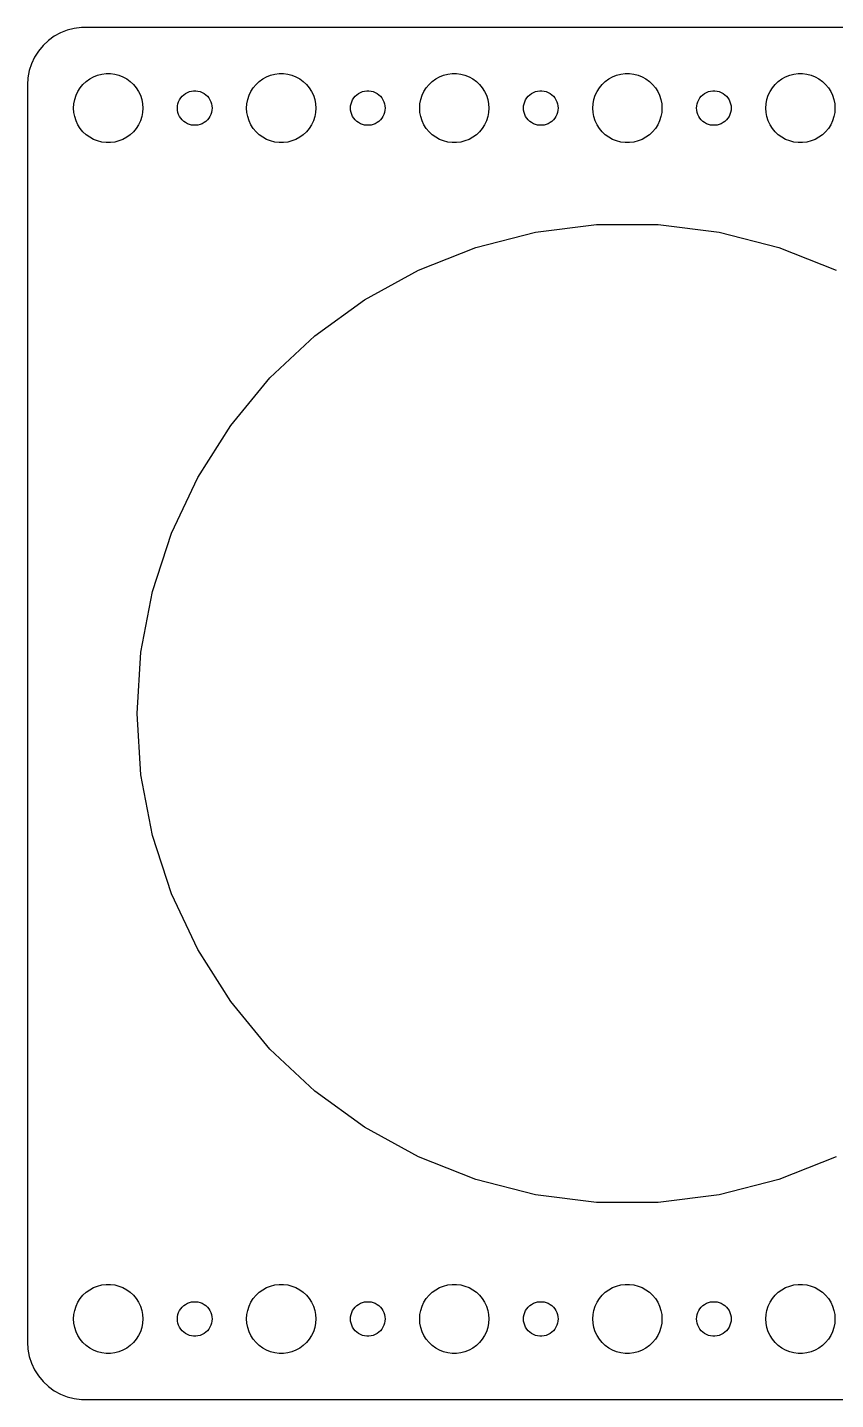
# Model space of a CAD drawing. Header units: metres. Extents: x -142 to 142, y -59 to 59.
# Drawn here: x -142 to -72, y -59.5 to 59.5 of the extents above; entities that cross this region are included whole.
import ezdxf

# ---------------------------------------------------------------- set-up
doc = ezdxf.new("R2010")
doc.units = ezdxf.units.M

msp = doc.modelspace()

# ---------------------------------------------------------------- linework, layer by layer
for p, q in [((-137.314, 59.4901), (-137.937, 59.4114)), ((137.314, 59.4901), (-137.314, 59.4901)), ((-140.187, 58.3526), (-140.645, 57.9227)), ((-139.679, 58.7216), (-140.187, 58.3526)), ((-139.129, 59.0241), (-139.679, 58.7216)), ((-138.545, 59.2553), (-139.129, 59.0241)), ((-137.937, 59.4114), (-138.545, 59.2553)), ((-141.045, 57.4389), (-141.382, 56.9088)), ((-140.645, 57.9227), (-141.045, 57.4389)), ((-141.649, 56.3406), (-141.843, 55.7434)), ((-141.382, 56.9088), (-141.649, 56.3406)), ((-141.961, 55.1267), (-142, 54.5)), ((-141.843, 55.7434), (-141.961, 55.1267)), ((-137.187, 54.5536), (-136.912, 54.8115)), ((-136.912, 54.8115), (-136.607, 55.033)), ((-136.607, 55.033), (-136.277, 55.2145)), ((-136.277, 55.2145), (-135.927, 55.3532)), ((-135.927, 55.3532), (-135.562, 55.4469)), ((-135.562, 55.4469), (-135.188, 55.4941)), ((-135.188, 55.4941), (-134.812, 55.4941)), ((-134.812, 55.4941), (-134.438, 55.4469)), ((-134.438, 55.4469), (-134.073, 55.3532)), ((-134.073, 55.3532), (-133.723, 55.2145)), ((-133.723, 55.2145), (-133.393, 55.033)), ((-133.393, 55.033), (-133.088, 54.8115)), ((-133.088, 54.8115), (-132.813, 54.5536)), ((-122.187, 54.5536), (-121.912, 54.8115)), ((-121.912, 54.8115), (-121.607, 55.033)), ((-121.607, 55.033), (-121.277, 55.2145)), ((-121.277, 55.2145), (-120.927, 55.3532)), ((-120.927, 55.3532), (-120.562, 55.4469)), ((-120.562, 55.4469), (-120.188, 55.4941)), ((-120.188, 55.4941), (-119.812, 55.4941)), ((-119.812, 55.4941), (-119.438, 55.4469)), ((-119.438, 55.4469), (-119.073, 55.3532)), ((-119.073, 55.3532), (-118.723, 55.2145)), ((-118.723, 55.2145), (-118.393, 55.033)), ((-118.393, 55.033), (-118.088, 54.8115)), ((-118.088, 54.8115), (-117.813, 54.5536)), ((-107.187, 54.5536), (-106.912, 54.8115)), ((-106.912, 54.8115), (-106.607, 55.033)), ((-106.607, 55.033), (-106.277, 55.2145)), ((-106.277, 55.2145), (-105.927, 55.3532)), ((-105.927, 55.3532), (-105.562, 55.4469)), ((-105.562, 55.4469), (-105.188, 55.4941)), ((-105.188, 55.4941), (-104.812, 55.4941)), ((-104.812, 55.4941), (-104.438, 55.4469)), ((-104.438, 55.4469), (-104.073, 55.3532)), ((-104.073, 55.3532), (-103.723, 55.2145)), ((-103.723, 55.2145), (-103.393, 55.033)), ((-103.393, 55.033), (-103.088, 54.8115)), ((-103.088, 54.8115), (-102.813, 54.5536)), ((-92.1869, 54.5536), (-91.9123, 54.8115)), ((-91.9123, 54.8115), (-91.6075, 55.033)), ((-91.6075, 55.033), (-91.2773, 55.2145)), ((-91.2773, 55.2145), (-90.927, 55.3532)), ((-90.927, 55.3532), (-90.5621, 55.4469)), ((-90.5621, 55.4469), (-90.1884, 55.4941)), ((-90.1884, 55.4941), (-89.8116, 55.4941)), ((-89.8116, 55.4941), (-89.4379, 55.4469)), ((-89.4379, 55.4469), (-89.073, 55.3532)), ((-89.073, 55.3532), (-88.7227, 55.2145)), ((-88.7227, 55.2145), (-88.3925, 55.033)), ((-88.3925, 55.033), (-88.0877, 54.8115)), ((-88.0877, 54.8115), (-87.8131, 54.5536)), ((-77.1869, 54.5536), (-76.9123, 54.8115)), ((-76.9123, 54.8115), (-76.6075, 55.033)), ((-76.6075, 55.033), (-76.2773, 55.2145)), ((-76.2773, 55.2145), (-75.927, 55.3532)), ((-75.927, 55.3532), (-75.5621, 55.4469)), ((-75.5621, 55.4469), (-75.1884, 55.4941)), ((-75.1884, 55.4941), (-74.8116, 55.4941)), ((-74.8116, 55.4941), (-74.4379, 55.4469)), ((-74.4379, 55.4469), (-74.073, 55.3532)), ((-74.073, 55.3532), (-73.7227, 55.2145)), ((-73.7227, 55.2145), (-73.3925, 55.033)), ((-73.3925, 55.033), (-73.0877, 54.8115)), ((-73.0877, 54.8115), (-72.8131, 54.5536)), ((-142, 54.5), (-142, -54.5)), ((-137.906, 53.2461), (-137.789, 53.6044)), ((-137.789, 53.6044), (-137.629, 53.9453)), ((-137.629, 53.9453), (-137.427, 54.2634)), ((-137.427, 54.2634), (-137.187, 54.5536)), ((-132.813, 54.5536), (-132.573, 54.2634)), ((-132.573, 54.2634), (-132.371, 53.9453)), ((-132.371, 53.9453), (-132.211, 53.6044)), ((-132.211, 53.6044), (-132.094, 53.2461)), ((-128.593, 53.5268), (-128.456, 53.6558)), ((-128.456, 53.6558), (-128.304, 53.7665)), ((-128.304, 53.7665), (-128.139, 53.8572)), ((-128.139, 53.8572), (-127.964, 53.9266)), ((-127.964, 53.9266), (-127.781, 53.9734)), ((-127.781, 53.9734), (-127.594, 53.997)), ((-127.594, 53.997), (-127.406, 53.997)), ((-127.406, 53.997), (-127.219, 53.9734)), ((-127.219, 53.9734), (-127.036, 53.9266)), ((-127.036, 53.9266), (-126.861, 53.8572)), ((-126.861, 53.8572), (-126.696, 53.7665)), ((-126.696, 53.7665), (-126.544, 53.6558)), ((-126.544, 53.6558), (-126.407, 53.5268)), ((-122.906, 53.2461), (-122.789, 53.6044)), ((-122.789, 53.6044), (-122.629, 53.9453)), ((-122.629, 53.9453), (-122.427, 54.2634)), ((-122.427, 54.2634), (-122.187, 54.5536)), ((-117.813, 54.5536), (-117.573, 54.2634)), ((-117.573, 54.2634), (-117.371, 53.9453)), ((-117.371, 53.9453), (-117.211, 53.6044)), ((-117.211, 53.6044), (-117.094, 53.2461)), ((-113.593, 53.5268), (-113.456, 53.6558)), ((-113.456, 53.6558), (-113.304, 53.7665)), ((-113.304, 53.7665), (-113.139, 53.8572)), ((-113.139, 53.8572), (-112.964, 53.9266)), ((-112.964, 53.9266), (-112.781, 53.9734)), ((-112.781, 53.9734), (-112.594, 53.997)), ((-112.594, 53.997), (-112.406, 53.997)), ((-112.406, 53.997), (-112.219, 53.9734)), ((-112.219, 53.9734), (-112.036, 53.9266)), ((-112.036, 53.9266), (-111.861, 53.8572)), ((-111.861, 53.8572), (-111.696, 53.7665)), ((-111.696, 53.7665), (-111.544, 53.6558)), ((-111.544, 53.6558), (-111.407, 53.5268)), ((-107.906, 53.2461), (-107.789, 53.6044)), ((-107.789, 53.6044), (-107.629, 53.9453)), ((-107.629, 53.9453), (-107.427, 54.2634)), ((-107.427, 54.2634), (-107.187, 54.5536)), ((-102.813, 54.5536), (-102.573, 54.2634)), ((-102.573, 54.2634), (-102.371, 53.9453)), ((-102.371, 53.9453), (-102.211, 53.6044)), ((-102.211, 53.6044), (-102.094, 53.2461)), ((-98.5934, 53.5268), (-98.4561, 53.6558)), ((-98.4561, 53.6558), (-98.3037, 53.7665)), ((-98.3037, 53.7665), (-98.1387, 53.8572)), ((-98.1387, 53.8572), (-97.9635, 53.9266)), ((-97.9635, 53.9266), (-97.7811, 53.9734)), ((-97.7811, 53.9734), (-97.5942, 53.997)), ((-97.5942, 53.997), (-97.4058, 53.997)), ((-97.4058, 53.997), (-97.2189, 53.9734)), ((-97.2189, 53.9734), (-97.0365, 53.9266)), ((-97.0365, 53.9266), (-96.8613, 53.8572)), ((-96.8613, 53.8572), (-96.6963, 53.7665)), ((-96.6963, 53.7665), (-96.5439, 53.6558)), ((-96.5439, 53.6558), (-96.4065, 53.5268)), ((-92.9057, 53.2461), (-92.7893, 53.6044)), ((-92.7893, 53.6044), (-92.6289, 53.9453)), ((-92.6289, 53.9453), (-92.427, 54.2634)), ((-92.427, 54.2634), (-92.1869, 54.5536)), ((-87.8131, 54.5536), (-87.573, 54.2634)), ((-87.573, 54.2634), (-87.3711, 53.9453)), ((-87.3711, 53.9453), (-87.2107, 53.6044)), ((-87.2107, 53.6044), (-87.0943, 53.2461)), ((-83.5934, 53.5268), (-83.4561, 53.6558)), ((-83.4561, 53.6558), (-83.3037, 53.7665)), ((-83.3037, 53.7665), (-83.1387, 53.8572)), ((-83.1387, 53.8572), (-82.9635, 53.9266)), ((-82.9635, 53.9266), (-82.7811, 53.9734)), ((-82.7811, 53.9734), (-82.5942, 53.997)), ((-82.5942, 53.997), (-82.4058, 53.997)), ((-82.4058, 53.997), (-82.2189, 53.9734)), ((-82.2189, 53.9734), (-82.0365, 53.9266)), ((-82.0365, 53.9266), (-81.8613, 53.8572)), ((-81.8613, 53.8572), (-81.6963, 53.7665)), ((-81.6963, 53.7665), (-81.5439, 53.6558)), ((-81.5439, 53.6558), (-81.4065, 53.5268)), ((-77.9057, 53.2461), (-77.7893, 53.6044)), ((-77.7893, 53.6044), (-77.6289, 53.9453)), ((-77.6289, 53.9453), (-77.427, 54.2634)), ((-77.427, 54.2634), (-77.1869, 54.5536)), ((-72.8131, 54.5536), (-72.573, 54.2634)), ((-72.573, 54.2634), (-72.3711, 53.9453)), ((-72.3711, 53.9453), (-72.2107, 53.6044)), ((-72.2107, 53.6044), (-72.0943, 53.2461)), ((-138, 52.5), (-137.976, 52.876)), ((-137.976, 52.124), (-138, 52.5)), ((-137.976, 52.876), (-137.906, 53.2461)), ((-132.094, 53.2461), (-132.024, 52.876)), ((-132.024, 52.876), (-132, 52.5)), ((-132, 52.5), (-132.024, 52.124)), ((-129, 52.5), (-128.988, 52.688)), ((-128.988, 52.312), (-129, 52.5)), ((-128.988, 52.688), (-128.953, 52.873)), ((-128.953, 52.873), (-128.895, 53.0522)), ((-128.895, 53.0522), (-128.814, 53.2226)), ((-128.814, 53.2226), (-128.714, 53.3817)), ((-128.714, 53.3817), (-128.593, 53.5268)), ((-126.407, 53.5268), (-126.286, 53.3817)), ((-126.286, 53.3817), (-126.186, 53.2226)), ((-126.186, 53.2226), (-126.105, 53.0522)), ((-126.105, 53.0522), (-126.047, 52.873)), ((-126.047, 52.873), (-126.012, 52.688)), ((-126.012, 52.688), (-126, 52.5)), ((-126, 52.5), (-126.012, 52.312)), ((-123, 52.5), (-122.976, 52.876)), ((-122.976, 52.124), (-123, 52.5)), ((-122.976, 52.876), (-122.906, 53.2461)), ((-117.094, 53.2461), (-117.024, 52.876)), ((-117.024, 52.876), (-117, 52.5)), ((-117, 52.5), (-117.024, 52.124)), ((-114, 52.5), (-113.988, 52.688)), ((-113.988, 52.312), (-114, 52.5)), ((-113.988, 52.688), (-113.953, 52.873)), ((-113.953, 52.873), (-113.895, 53.0522)), ((-113.895, 53.0522), (-113.814, 53.2226)), ((-113.814, 53.2226), (-113.714, 53.3817)), ((-113.714, 53.3817), (-113.593, 53.5268)), ((-111.407, 53.5268), (-111.286, 53.3817)), ((-111.286, 53.3817), (-111.186, 53.2226)), ((-111.186, 53.2226), (-111.105, 53.0522)), ((-111.105, 53.0522), (-111.047, 52.873)), ((-111.047, 52.873), (-111.012, 52.688)), ((-111.012, 52.688), (-111, 52.5)), ((-111, 52.5), (-111.012, 52.312)), ((-108, 52.5), (-107.976, 52.876)), ((-107.976, 52.124), (-108, 52.5)), ((-107.976, 52.876), (-107.906, 53.2461)), ((-102.094, 53.2461), (-102.024, 52.876)), ((-102.024, 52.876), (-102, 52.5)), ((-102, 52.5), (-102.024, 52.124)), ((-99, 52.5), (-98.9882, 52.688)), ((-98.9882, 52.312), (-99, 52.5)), ((-98.9882, 52.688), (-98.9529, 52.873)), ((-98.9529, 52.873), (-98.8947, 53.0522)), ((-98.8947, 53.0522), (-98.8145, 53.2226)), ((-98.8145, 53.2226), (-98.7135, 53.3817)), ((-98.7135, 53.3817), (-98.5934, 53.5268)), ((-96.4065, 53.5268), (-96.2865, 53.3817)), ((-96.2865, 53.3817), (-96.1855, 53.2226)), ((-96.1855, 53.2226), (-96.1053, 53.0522)), ((-96.1053, 53.0522), (-96.0471, 52.873)), ((-96.0471, 52.873), (-96.0118, 52.688)), ((-96.0118, 52.688), (-96, 52.5)), ((-96, 52.5), (-96.0118, 52.312)), ((-93, 52.5), (-92.9763, 52.876)), ((-92.9763, 52.124), (-93, 52.5)), ((-92.9763, 52.876), (-92.9057, 53.2461)), ((-87.0943, 53.2461), (-87.0237, 52.876)), ((-87.0237, 52.876), (-87, 52.5)), ((-87, 52.5), (-87.0237, 52.124)), ((-84, 52.5), (-83.9882, 52.688)), ((-83.9882, 52.312), (-84, 52.5)), ((-83.9882, 52.688), (-83.9529, 52.873)), ((-83.9529, 52.873), (-83.8947, 53.0522)), ((-83.8947, 53.0522), (-83.8145, 53.2226)), ((-83.8145, 53.2226), (-83.7135, 53.3817)), ((-83.7135, 53.3817), (-83.5934, 53.5268)), ((-81.4065, 53.5268), (-81.2865, 53.3817)), ((-81.2865, 53.3817), (-81.1855, 53.2226)), ((-81.1855, 53.2226), (-81.1053, 53.0522)), ((-81.1053, 53.0522), (-81.0471, 52.873)), ((-81.0471, 52.873), (-81.0118, 52.688)), ((-81.0118, 52.688), (-81, 52.5)), ((-81, 52.5), (-81.0118, 52.312)), ((-78, 52.5), (-77.9763, 52.876)), ((-77.9763, 52.124), (-78, 52.5)), ((-77.9763, 52.876), (-77.9057, 53.2461)), ((-72.0943, 53.2461), (-72.0237, 52.876)), ((-72.0237, 52.876), (-72, 52.5)), ((-72, 52.5), (-72.0237, 52.124)), ((-137.906, 51.7539), (-137.976, 52.124)), ((-137.789, 51.3956), (-137.906, 51.7539)), ((-137.629, 51.0547), (-137.789, 51.3956)), ((-132.211, 51.3956), (-132.371, 51.0547)), ((-132.094, 51.7539), (-132.211, 51.3956)), ((-132.024, 52.124), (-132.094, 51.7539)), ((-128.953, 52.127), (-128.988, 52.312)), ((-128.895, 51.9478), (-128.953, 52.127)), ((-128.814, 51.7774), (-128.895, 51.9478)), ((-128.714, 51.6183), (-128.814, 51.7774)), ((-128.593, 51.4732), (-128.714, 51.6183)), ((-128.456, 51.3442), (-128.593, 51.4732)), ((-128.304, 51.2335), (-128.456, 51.3442)), ((-128.139, 51.1428), (-128.304, 51.2335)), ((-126.696, 51.2335), (-126.861, 51.1428)), ((-126.544, 51.3442), (-126.696, 51.2335)), ((-126.407, 51.4732), (-126.544, 51.3442)), ((-126.286, 51.6183), (-126.407, 51.4732)), ((-126.186, 51.7774), (-126.286, 51.6183)), ((-126.105, 51.9478), (-126.186, 51.7774)), ((-126.047, 52.127), (-126.105, 51.9478)), ((-126.012, 52.312), (-126.047, 52.127)), ((-122.906, 51.7539), (-122.976, 52.124)), ((-122.789, 51.3956), (-122.906, 51.7539)), ((-122.629, 51.0547), (-122.789, 51.3956)), ((-117.211, 51.3956), (-117.371, 51.0547)), ((-117.094, 51.7539), (-117.211, 51.3956)), ((-117.024, 52.124), (-117.094, 51.7539)), ((-113.953, 52.127), (-113.988, 52.312)), ((-113.895, 51.9478), (-113.953, 52.127)), ((-113.814, 51.7774), (-113.895, 51.9478)), ((-113.714, 51.6183), (-113.814, 51.7774)), ((-113.593, 51.4732), (-113.714, 51.6183)), ((-113.456, 51.3442), (-113.593, 51.4732)), ((-113.304, 51.2335), (-113.456, 51.3442)), ((-113.139, 51.1428), (-113.304, 51.2335)), ((-111.696, 51.2335), (-111.861, 51.1428)), ((-111.544, 51.3442), (-111.696, 51.2335)), ((-111.407, 51.4732), (-111.544, 51.3442)), ((-111.286, 51.6183), (-111.407, 51.4732)), ((-111.186, 51.7774), (-111.286, 51.6183)), ((-111.105, 51.9478), (-111.186, 51.7774)), ((-111.047, 52.127), (-111.105, 51.9478)), ((-111.012, 52.312), (-111.047, 52.127)), ((-107.906, 51.7539), (-107.976, 52.124)), ((-107.789, 51.3956), (-107.906, 51.7539)), ((-107.629, 51.0547), (-107.789, 51.3956)), ((-102.211, 51.3956), (-102.371, 51.0547)), ((-102.094, 51.7539), (-102.211, 51.3956)), ((-102.024, 52.124), (-102.094, 51.7539)), ((-98.9529, 52.127), (-98.9882, 52.312)), ((-98.8947, 51.9478), (-98.9529, 52.127)), ((-98.8145, 51.7774), (-98.8947, 51.9478)), ((-98.7135, 51.6183), (-98.8145, 51.7774)), ((-98.5934, 51.4732), (-98.7135, 51.6183)), ((-98.4561, 51.3442), (-98.5934, 51.4732)), ((-98.3037, 51.2335), (-98.4561, 51.3442)), ((-98.1387, 51.1428), (-98.3037, 51.2335)), ((-96.6963, 51.2335), (-96.8613, 51.1428)), ((-96.5439, 51.3442), (-96.6963, 51.2335)), ((-96.4065, 51.4732), (-96.5439, 51.3442)), ((-96.2865, 51.6183), (-96.4065, 51.4732)), ((-96.1855, 51.7774), (-96.2865, 51.6183)), ((-96.1053, 51.9478), (-96.1855, 51.7774)), ((-96.0471, 52.127), (-96.1053, 51.9478)), ((-96.0118, 52.312), (-96.0471, 52.127)), ((-92.9057, 51.7539), (-92.9763, 52.124)), ((-92.7893, 51.3956), (-92.9057, 51.7539)), ((-92.6289, 51.0547), (-92.7893, 51.3956)), ((-87.2107, 51.3956), (-87.3711, 51.0547)), ((-87.0943, 51.7539), (-87.2107, 51.3956)), ((-87.0237, 52.124), (-87.0943, 51.7539)), ((-83.9529, 52.127), (-83.9882, 52.312)), ((-83.8947, 51.9478), (-83.9529, 52.127)), ((-83.8145, 51.7774), (-83.8947, 51.9478)), ((-83.7135, 51.6183), (-83.8145, 51.7774)), ((-83.5934, 51.4732), (-83.7135, 51.6183)), ((-83.4561, 51.3442), (-83.5934, 51.4732)), ((-83.3037, 51.2335), (-83.4561, 51.3442)), ((-83.1387, 51.1428), (-83.3037, 51.2335)), ((-81.6963, 51.2335), (-81.8613, 51.1428)), ((-81.5439, 51.3442), (-81.6963, 51.2335)), ((-81.4065, 51.4732), (-81.5439, 51.3442)), ((-81.2865, 51.6183), (-81.4065, 51.4732)), ((-81.1855, 51.7774), (-81.2865, 51.6183)), ((-81.1053, 51.9478), (-81.1855, 51.7774)), ((-81.0471, 52.127), (-81.1053, 51.9478)), ((-81.0118, 52.312), (-81.0471, 52.127)), ((-77.9057, 51.7539), (-77.9763, 52.124)), ((-77.7893, 51.3956), (-77.9057, 51.7539)), ((-77.6289, 51.0547), (-77.7893, 51.3956)), ((-72.2107, 51.3956), (-72.3711, 51.0547)), ((-72.0943, 51.7539), (-72.2107, 51.3956)), ((-72.0237, 52.124), (-72.0943, 51.7539)), ((-137.427, 50.7366), (-137.629, 51.0547)), ((-137.187, 50.4464), (-137.427, 50.7366)), ((-136.912, 50.1885), (-137.187, 50.4464)), ((-136.607, 49.967), (-136.912, 50.1885)), ((-133.088, 50.1885), (-133.393, 49.967)), ((-132.813, 50.4464), (-133.088, 50.1885)), ((-132.573, 50.7366), (-132.813, 50.4464)), ((-132.371, 51.0547), (-132.573, 50.7366)), ((-127.964, 51.0734), (-128.139, 51.1428)), ((-127.781, 51.0266), (-127.964, 51.0734)), ((-127.594, 51.003), (-127.781, 51.0266)), ((-127.406, 51.003), (-127.594, 51.003)), ((-127.219, 51.0266), (-127.406, 51.003)), ((-127.036, 51.0734), (-127.219, 51.0266)), ((-126.861, 51.1428), (-127.036, 51.0734)), ((-122.427, 50.7366), (-122.629, 51.0547)), ((-122.187, 50.4464), (-122.427, 50.7366)), ((-121.912, 50.1885), (-122.187, 50.4464)), ((-121.607, 49.967), (-121.912, 50.1885)), ((-118.088, 50.1885), (-118.393, 49.967)), ((-117.813, 50.4464), (-118.088, 50.1885)), ((-117.573, 50.7366), (-117.813, 50.4464)), ((-117.371, 51.0547), (-117.573, 50.7366)), ((-112.964, 51.0734), (-113.139, 51.1428)), ((-112.781, 51.0266), (-112.964, 51.0734)), ((-112.594, 51.003), (-112.781, 51.0266)), ((-112.406, 51.003), (-112.594, 51.003)), ((-112.219, 51.0266), (-112.406, 51.003)), ((-112.036, 51.0734), (-112.219, 51.0266)), ((-111.861, 51.1428), (-112.036, 51.0734)), ((-107.427, 50.7366), (-107.629, 51.0547)), ((-107.187, 50.4464), (-107.427, 50.7366)), ((-106.912, 50.1885), (-107.187, 50.4464)), ((-106.607, 49.967), (-106.912, 50.1885)), ((-103.088, 50.1885), (-103.393, 49.967)), ((-102.813, 50.4464), (-103.088, 50.1885)), ((-102.573, 50.7366), (-102.813, 50.4464)), ((-102.371, 51.0547), (-102.573, 50.7366)), ((-97.9635, 51.0734), (-98.1387, 51.1428)), ((-97.7811, 51.0266), (-97.9635, 51.0734)), ((-97.5942, 51.003), (-97.7811, 51.0266)), ((-97.4058, 51.003), (-97.5942, 51.003)), ((-97.2189, 51.0266), (-97.4058, 51.003)), ((-97.0365, 51.0734), (-97.2189, 51.0266)), ((-96.8613, 51.1428), (-97.0365, 51.0734)), ((-92.427, 50.7366), (-92.6289, 51.0547)), ((-92.1869, 50.4464), (-92.427, 50.7366)), ((-91.9123, 50.1885), (-92.1869, 50.4464)), ((-91.6075, 49.967), (-91.9123, 50.1885)), ((-88.0877, 50.1885), (-88.3925, 49.967)), ((-87.8131, 50.4464), (-88.0877, 50.1885)), ((-87.573, 50.7366), (-87.8131, 50.4464)), ((-87.3711, 51.0547), (-87.573, 50.7366)), ((-82.9635, 51.0734), (-83.1387, 51.1428)), ((-82.7811, 51.0266), (-82.9635, 51.0734)), ((-82.5942, 51.003), (-82.7811, 51.0266)), ((-82.4058, 51.003), (-82.5942, 51.003)), ((-82.2189, 51.0266), (-82.4058, 51.003)), ((-82.0365, 51.0734), (-82.2189, 51.0266)), ((-81.8613, 51.1428), (-82.0365, 51.0734)), ((-77.427, 50.7366), (-77.6289, 51.0547)), ((-77.1869, 50.4464), (-77.427, 50.7366)), ((-76.9123, 50.1885), (-77.1869, 50.4464)), ((-76.6075, 49.967), (-76.9123, 50.1885)), ((-73.0877, 50.1885), (-73.3925, 49.967)), ((-72.8131, 50.4464), (-73.0877, 50.1885)), ((-72.573, 50.7366), (-72.8131, 50.4464)), ((-72.3711, 51.0547), (-72.573, 50.7366)), ((-136.277, 49.7855), (-136.607, 49.967)), ((-135.927, 49.6468), (-136.277, 49.7855)), ((-135.562, 49.5531), (-135.927, 49.6468)), ((-135.188, 49.5059), (-135.562, 49.5531)), ((-134.812, 49.5059), (-135.188, 49.5059)), ((-134.438, 49.5531), (-134.812, 49.5059)), ((-134.073, 49.6468), (-134.438, 49.5531)), ((-133.723, 49.7855), (-134.073, 49.6468)), ((-133.393, 49.967), (-133.723, 49.7855)), ((-121.277, 49.7855), (-121.607, 49.967)), ((-120.927, 49.6468), (-121.277, 49.7855)), ((-120.562, 49.5531), (-120.927, 49.6468)), ((-120.188, 49.5059), (-120.562, 49.5531)), ((-119.812, 49.5059), (-120.188, 49.5059)), ((-119.438, 49.5531), (-119.812, 49.5059)), ((-119.073, 49.6468), (-119.438, 49.5531)), ((-118.723, 49.7855), (-119.073, 49.6468)), ((-118.393, 49.967), (-118.723, 49.7855)), ((-106.277, 49.7855), (-106.607, 49.967)), ((-105.927, 49.6468), (-106.277, 49.7855)), ((-105.562, 49.5531), (-105.927, 49.6468)), ((-105.188, 49.5059), (-105.562, 49.5531)), ((-104.812, 49.5059), (-105.188, 49.5059)), ((-104.438, 49.5531), (-104.812, 49.5059)), ((-104.073, 49.6468), (-104.438, 49.5531)), ((-103.723, 49.7855), (-104.073, 49.6468)), ((-103.393, 49.967), (-103.723, 49.7855)), ((-91.2773, 49.7855), (-91.6075, 49.967)), ((-90.927, 49.6468), (-91.2773, 49.7855)), ((-90.5621, 49.5531), (-90.927, 49.6468)), ((-90.1884, 49.5059), (-90.5621, 49.5531)), ((-89.8116, 49.5059), (-90.1884, 49.5059)), ((-89.4379, 49.5531), (-89.8116, 49.5059)), ((-89.073, 49.6468), (-89.4379, 49.5531)), ((-88.7227, 49.7855), (-89.073, 49.6468)), ((-88.3925, 49.967), (-88.7227, 49.7855)), ((-76.2773, 49.7855), (-76.6075, 49.967)), ((-75.927, 49.6468), (-76.2773, 49.7855)), ((-75.5621, 49.5531), (-75.927, 49.6468)), ((-75.1884, 49.5059), (-75.5621, 49.5531)), ((-74.8116, 49.5059), (-75.1884, 49.5059)), ((-74.4379, 49.5531), (-74.8116, 49.5059)), ((-74.073, 49.6468), (-74.4379, 49.5531)), ((-73.7227, 49.7855), (-74.073, 49.6468)), ((-73.3925, 49.967), (-73.7227, 49.7855)), ((-103.133, 40.4199), (-97.9637, 41.7472)), ((-97.9637, 41.7472), (-92.6686, 42.4161)), ((-92.6686, 42.4161), (-87.3314, 42.4161)), ((-87.3314, 42.4161), (-82.0363, 41.7472)), ((-82.0363, 41.7472), (-76.8668, 40.4199)), ((-108.096, 38.4551), (-103.133, 40.4199)), ((-76.8668, 40.4199), (-71.9044, 38.4551)), ((-112.773, 35.8839), (-108.096, 38.4551)), ((-117.091, 32.7468), (-112.773, 35.8839)), ((-120.981, 29.0932), (-117.091, 32.7468)), ((-124.383, 24.9809), (-120.981, 29.0932)), ((-127.243, 20.4745), (-124.383, 24.9809)), ((-129.516, 15.6453), (-127.243, 20.4745)), ((-131.165, 10.5693), (-129.516, 15.6453)), ((-132.165, 5.32666), (-131.165, 10.5693)), ((-132.5, 0), (-132.165, 5.32666)), ((-132.165, -5.32666), (-132.5, 0)), ((-131.165, -10.5693), (-132.165, -5.32666)), ((-129.516, -15.6453), (-131.165, -10.5693)), ((-127.243, -20.4745), (-129.516, -15.6453)), ((-124.383, -24.9809), (-127.243, -20.4745)), ((-120.981, -29.0932), (-124.383, -24.9809)), ((-117.091, -32.7468), (-120.981, -29.0932)), ((-112.773, -35.8839), (-117.091, -32.7468)), ((-108.096, -38.4551), (-112.773, -35.8839)), ((-103.133, -40.4199), (-108.096, -38.4551)), ((-71.9044, -38.4551), (-76.8668, -40.4199)), ((-97.9637, -41.7472), (-103.133, -40.4199)), ((-76.8668, -40.4199), (-82.0363, -41.7472)), ((-92.6686, -42.4161), (-97.9637, -41.7472)), ((-87.3314, -42.4161), (-92.6686, -42.4161)), ((-82.0363, -41.7472), (-87.3314, -42.4161)), ((-136.912, -50.1885), (-136.607, -49.967)), ((-136.607, -49.967), (-136.277, -49.7855)), ((-136.277, -49.7855), (-135.927, -49.6468)), ((-135.927, -49.6468), (-135.562, -49.5531)), ((-135.562, -49.5531), (-135.188, -49.5059)), ((-135.188, -49.5059), (-134.812, -49.5059)), ((-134.812, -49.5059), (-134.438, -49.5531)), ((-134.438, -49.5531), (-134.073, -49.6468)), ((-134.073, -49.6468), (-133.723, -49.7855)), ((-133.723, -49.7855), (-133.393, -49.967)), ((-133.393, -49.967), (-133.088, -50.1885)), ((-121.912, -50.1885), (-121.607, -49.967)), ((-121.607, -49.967), (-121.277, -49.7855)), ((-121.277, -49.7855), (-120.927, -49.6468)), ((-120.927, -49.6468), (-120.562, -49.5531)), ((-120.562, -49.5531), (-120.188, -49.5059)), ((-120.188, -49.5059), (-119.812, -49.5059)), ((-119.812, -49.5059), (-119.438, -49.5531)), ((-119.438, -49.5531), (-119.073, -49.6468)), ((-119.073, -49.6468), (-118.723, -49.7855)), ((-118.723, -49.7855), (-118.393, -49.967)), ((-118.393, -49.967), (-118.088, -50.1885)), ((-106.912, -50.1885), (-106.607, -49.967)), ((-106.607, -49.967), (-106.277, -49.7855)), ((-106.277, -49.7855), (-105.927, -49.6468)), ((-105.927, -49.6468), (-105.562, -49.5531)), ((-105.562, -49.5531), (-105.188, -49.5059)), ((-105.188, -49.5059), (-104.812, -49.5059)), ((-104.812, -49.5059), (-104.438, -49.5531)), ((-104.438, -49.5531), (-104.073, -49.6468)), ((-104.073, -49.6468), (-103.723, -49.7855)), ((-103.723, -49.7855), (-103.393, -49.967)), ((-103.393, -49.967), (-103.088, -50.1885)), ((-91.9123, -50.1885), (-91.6075, -49.967)), ((-91.6075, -49.967), (-91.2773, -49.7855)), ((-91.2773, -49.7855), (-90.927, -49.6468)), ((-90.927, -49.6468), (-90.5621, -49.5531)), ((-90.5621, -49.5531), (-90.1884, -49.5059)), ((-90.1884, -49.5059), (-89.8116, -49.5059)), ((-89.8116, -49.5059), (-89.4379, -49.5531)), ((-89.4379, -49.5531), (-89.073, -49.6468)), ((-89.073, -49.6468), (-88.7227, -49.7855)), ((-88.7227, -49.7855), (-88.3925, -49.967)), ((-88.3925, -49.967), (-88.0877, -50.1885)), ((-76.9123, -50.1885), (-76.6075, -49.967)), ((-76.6075, -49.967), (-76.2773, -49.7855)), ((-76.2773, -49.7855), (-75.927, -49.6468)), ((-75.927, -49.6468), (-75.5621, -49.5531)), ((-75.5621, -49.5531), (-75.1884, -49.5059)), ((-75.1884, -49.5059), (-74.8116, -49.5059)), ((-74.8116, -49.5059), (-74.4379, -49.5531)), ((-74.4379, -49.5531), (-74.073, -49.6468)), ((-74.073, -49.6468), (-73.7227, -49.7855)), ((-73.7227, -49.7855), (-73.3925, -49.967)), ((-73.3925, -49.967), (-73.0877, -50.1885)), ((-137.789, -51.3956), (-137.629, -51.0547)), ((-137.629, -51.0547), (-137.427, -50.7366)), ((-137.427, -50.7366), (-137.187, -50.4464)), ((-137.187, -50.4464), (-136.912, -50.1885)), ((-133.088, -50.1885), (-132.813, -50.4464)), ((-132.813, -50.4464), (-132.573, -50.7366)), ((-132.573, -50.7366), (-132.371, -51.0547)), ((-132.371, -51.0547), (-132.211, -51.3956)), ((-128.304, -51.2335), (-128.139, -51.1428)), ((-128.139, -51.1428), (-127.964, -51.0734)), ((-127.964, -51.0734), (-127.781, -51.0266)), ((-127.781, -51.0266), (-127.594, -51.003)), ((-127.594, -51.003), (-127.406, -51.003)), ((-127.406, -51.003), (-127.219, -51.0266)), ((-127.219, -51.0266), (-127.036, -51.0734)), ((-127.036, -51.0734), (-126.861, -51.1428)), ((-126.861, -51.1428), (-126.696, -51.2335)), ((-122.789, -51.3956), (-122.629, -51.0547)), ((-122.629, -51.0547), (-122.427, -50.7366)), ((-122.427, -50.7366), (-122.187, -50.4464)), ((-122.187, -50.4464), (-121.912, -50.1885)), ((-118.088, -50.1885), (-117.813, -50.4464)), ((-117.813, -50.4464), (-117.573, -50.7366)), ((-117.573, -50.7366), (-117.371, -51.0547)), ((-117.371, -51.0547), (-117.211, -51.3956)), ((-113.304, -51.2335), (-113.139, -51.1428)), ((-113.139, -51.1428), (-112.964, -51.0734)), ((-112.964, -51.0734), (-112.781, -51.0266)), ((-112.781, -51.0266), (-112.594, -51.003)), ((-112.594, -51.003), (-112.406, -51.003)), ((-112.406, -51.003), (-112.219, -51.0266)), ((-112.219, -51.0266), (-112.036, -51.0734)), ((-112.036, -51.0734), (-111.861, -51.1428)), ((-111.861, -51.1428), (-111.696, -51.2335)), ((-107.789, -51.3956), (-107.629, -51.0547)), ((-107.629, -51.0547), (-107.427, -50.7366)), ((-107.427, -50.7366), (-107.187, -50.4464)), ((-107.187, -50.4464), (-106.912, -50.1885)), ((-103.088, -50.1885), (-102.813, -50.4464)), ((-102.813, -50.4464), (-102.573, -50.7366)), ((-102.573, -50.7366), (-102.371, -51.0547)), ((-102.371, -51.0547), (-102.211, -51.3956)), ((-98.3037, -51.2335), (-98.1387, -51.1428)), ((-98.1387, -51.1428), (-97.9635, -51.0734)), ((-97.9635, -51.0734), (-97.7811, -51.0266)), ((-97.7811, -51.0266), (-97.5942, -51.003)), ((-97.5942, -51.003), (-97.4058, -51.003)), ((-97.4058, -51.003), (-97.2189, -51.0266)), ((-97.2189, -51.0266), (-97.0365, -51.0734)), ((-97.0365, -51.0734), (-96.8613, -51.1428)), ((-96.8613, -51.1428), (-96.6963, -51.2335)), ((-92.7893, -51.3956), (-92.6289, -51.0547)), ((-92.6289, -51.0547), (-92.427, -50.7366)), ((-92.427, -50.7366), (-92.1869, -50.4464)), ((-92.1869, -50.4464), (-91.9123, -50.1885)), ((-88.0877, -50.1885), (-87.8131, -50.4464)), ((-87.8131, -50.4464), (-87.573, -50.7366)), ((-87.573, -50.7366), (-87.3711, -51.0547)), ((-87.3711, -51.0547), (-87.2107, -51.3956)), ((-83.3037, -51.2335), (-83.1387, -51.1428)), ((-83.1387, -51.1428), (-82.9635, -51.0734)), ((-82.9635, -51.0734), (-82.7811, -51.0266)), ((-82.7811, -51.0266), (-82.5942, -51.003)), ((-82.5942, -51.003), (-82.4058, -51.003)), ((-82.4058, -51.003), (-82.2189, -51.0266)), ((-82.2189, -51.0266), (-82.0365, -51.0734)), ((-82.0365, -51.0734), (-81.8613, -51.1428)), ((-81.8613, -51.1428), (-81.6963, -51.2335)), ((-77.7893, -51.3956), (-77.6289, -51.0547)), ((-77.6289, -51.0547), (-77.427, -50.7366)), ((-77.427, -50.7366), (-77.1869, -50.4464)), ((-77.1869, -50.4464), (-76.9123, -50.1885)), ((-73.0877, -50.1885), (-72.8131, -50.4464)), ((-72.8131, -50.4464), (-72.573, -50.7366)), ((-72.573, -50.7366), (-72.3711, -51.0547)), ((-72.3711, -51.0547), (-72.2107, -51.3956)), ((-138, -52.5), (-137.976, -52.124)), ((-137.976, -52.124), (-137.906, -51.7539)), ((-137.906, -51.7539), (-137.789, -51.3956)), ((-132.211, -51.3956), (-132.094, -51.7539)), ((-132.094, -51.7539), (-132.024, -52.124)), ((-132.024, -52.124), (-132, -52.5)), ((-129, -52.5), (-128.988, -52.312)), ((-128.988, -52.312), (-128.953, -52.127)), ((-128.953, -52.127), (-128.895, -51.9478)), ((-128.895, -51.9478), (-128.814, -51.7774)), ((-128.814, -51.7774), (-128.714, -51.6183)), ((-128.714, -51.6183), (-128.593, -51.4732)), ((-128.593, -51.4732), (-128.456, -51.3442)), ((-128.456, -51.3442), (-128.304, -51.2335)), ((-126.696, -51.2335), (-126.544, -51.3442)), ((-126.544, -51.3442), (-126.407, -51.4732)), ((-126.407, -51.4732), (-126.286, -51.6183)), ((-126.286, -51.6183), (-126.186, -51.7774)), ((-126.186, -51.7774), (-126.105, -51.9478)), ((-126.105, -51.9478), (-126.047, -52.127)), ((-126.047, -52.127), (-126.012, -52.312)), ((-126.012, -52.312), (-126, -52.5)), ((-123, -52.5), (-122.976, -52.124)), ((-122.976, -52.124), (-122.906, -51.7539)), ((-122.906, -51.7539), (-122.789, -51.3956)), ((-117.211, -51.3956), (-117.094, -51.7539)), ((-117.094, -51.7539), (-117.024, -52.124)), ((-117.024, -52.124), (-117, -52.5)), ((-114, -52.5), (-113.988, -52.312)), ((-113.988, -52.312), (-113.953, -52.127)), ((-113.953, -52.127), (-113.895, -51.9478)), ((-113.895, -51.9478), (-113.814, -51.7774)), ((-113.814, -51.7774), (-113.714, -51.6183)), ((-113.714, -51.6183), (-113.593, -51.4732)), ((-113.593, -51.4732), (-113.456, -51.3442)), ((-113.456, -51.3442), (-113.304, -51.2335)), ((-111.696, -51.2335), (-111.544, -51.3442)), ((-111.544, -51.3442), (-111.407, -51.4732)), ((-111.407, -51.4732), (-111.286, -51.6183)), ((-111.286, -51.6183), (-111.186, -51.7774)), ((-111.186, -51.7774), (-111.105, -51.9478)), ((-111.105, -51.9478), (-111.047, -52.127)), ((-111.047, -52.127), (-111.012, -52.312)), ((-111.012, -52.312), (-111, -52.5)), ((-108, -52.5), (-107.976, -52.124)), ((-107.976, -52.124), (-107.906, -51.7539)), ((-107.906, -51.7539), (-107.789, -51.3956)), ((-102.211, -51.3956), (-102.094, -51.7539)), ((-102.094, -51.7539), (-102.024, -52.124)), ((-102.024, -52.124), (-102, -52.5)), ((-99, -52.5), (-98.9882, -52.312)), ((-98.9882, -52.312), (-98.9529, -52.127)), ((-98.9529, -52.127), (-98.8947, -51.9478)), ((-98.8947, -51.9478), (-98.8145, -51.7774)), ((-98.8145, -51.7774), (-98.7135, -51.6183)), ((-98.7135, -51.6183), (-98.5934, -51.4732)), ((-98.5934, -51.4732), (-98.4561, -51.3442)), ((-98.4561, -51.3442), (-98.3037, -51.2335)), ((-96.6963, -51.2335), (-96.5439, -51.3442)), ((-96.5439, -51.3442), (-96.4065, -51.4732)), ((-96.4065, -51.4732), (-96.2865, -51.6183)), ((-96.2865, -51.6183), (-96.1855, -51.7774)), ((-96.1855, -51.7774), (-96.1053, -51.9478)), ((-96.1053, -51.9478), (-96.0471, -52.127)), ((-96.0471, -52.127), (-96.0118, -52.312)), ((-96.0118, -52.312), (-96, -52.5)), ((-93, -52.5), (-92.9763, -52.124)), ((-92.9763, -52.124), (-92.9057, -51.7539)), ((-92.9057, -51.7539), (-92.7893, -51.3956)), ((-87.2107, -51.3956), (-87.0943, -51.7539)), ((-87.0943, -51.7539), (-87.0237, -52.124)), ((-87.0237, -52.124), (-87, -52.5)), ((-84, -52.5), (-83.9882, -52.312)), ((-83.9882, -52.312), (-83.9529, -52.127)), ((-83.9529, -52.127), (-83.8947, -51.9478)), ((-83.8947, -51.9478), (-83.8145, -51.7774)), ((-83.8145, -51.7774), (-83.7135, -51.6183)), ((-83.7135, -51.6183), (-83.5934, -51.4732)), ((-83.5934, -51.4732), (-83.4561, -51.3442)), ((-83.4561, -51.3442), (-83.3037, -51.2335)), ((-81.6963, -51.2335), (-81.5439, -51.3442)), ((-81.5439, -51.3442), (-81.4065, -51.4732)), ((-81.4065, -51.4732), (-81.2865, -51.6183)), ((-81.2865, -51.6183), (-81.1855, -51.7774)), ((-81.1855, -51.7774), (-81.1053, -51.9478)), ((-81.1053, -51.9478), (-81.0471, -52.127)), ((-81.0471, -52.127), (-81.0118, -52.312)), ((-81.0118, -52.312), (-81, -52.5)), ((-78, -52.5), (-77.9763, -52.124)), ((-77.9763, -52.124), (-77.9057, -51.7539)), ((-77.9057, -51.7539), (-77.7893, -51.3956)), ((-72.2107, -51.3956), (-72.0943, -51.7539)), ((-72.0943, -51.7539), (-72.0237, -52.124)), ((-72.0237, -52.124), (-72, -52.5)), ((-137.976, -52.876), (-138, -52.5)), ((-137.906, -53.2461), (-137.976, -52.876)), ((-137.789, -53.6044), (-137.906, -53.2461)), ((-132.094, -53.2461), (-132.211, -53.6044)), ((-132.024, -52.876), (-132.094, -53.2461)), ((-132, -52.5), (-132.024, -52.876)), ((-128.988, -52.688), (-129, -52.5)), ((-128.953, -52.873), (-128.988, -52.688)), ((-128.895, -53.0522), (-128.953, -52.873)), ((-128.814, -53.2226), (-128.895, -53.0522)), ((-128.714, -53.3817), (-128.814, -53.2226)), ((-128.593, -53.5268), (-128.714, -53.3817)), ((-128.456, -53.6558), (-128.593, -53.5268)), ((-126.407, -53.5268), (-126.544, -53.6558)), ((-126.286, -53.3817), (-126.407, -53.5268)), ((-126.186, -53.2226), (-126.286, -53.3817)), ((-126.105, -53.0522), (-126.186, -53.2226)), ((-126.047, -52.873), (-126.105, -53.0522)), ((-126.012, -52.688), (-126.047, -52.873)), ((-126, -52.5), (-126.012, -52.688)), ((-122.976, -52.876), (-123, -52.5)), ((-122.906, -53.2461), (-122.976, -52.876)), ((-122.789, -53.6044), (-122.906, -53.2461)), ((-117.094, -53.2461), (-117.211, -53.6044)), ((-117.024, -52.876), (-117.094, -53.2461)), ((-117, -52.5), (-117.024, -52.876)), ((-113.988, -52.688), (-114, -52.5)), ((-113.953, -52.873), (-113.988, -52.688)), ((-113.895, -53.0522), (-113.953, -52.873)), ((-113.814, -53.2226), (-113.895, -53.0522)), ((-113.714, -53.3817), (-113.814, -53.2226)), ((-113.593, -53.5268), (-113.714, -53.3817)), ((-113.456, -53.6558), (-113.593, -53.5268)), ((-111.407, -53.5268), (-111.544, -53.6558)), ((-111.286, -53.3817), (-111.407, -53.5268)), ((-111.186, -53.2226), (-111.286, -53.3817)), ((-111.105, -53.0522), (-111.186, -53.2226)), ((-111.047, -52.873), (-111.105, -53.0522)), ((-111.012, -52.688), (-111.047, -52.873)), ((-111, -52.5), (-111.012, -52.688)), ((-107.976, -52.876), (-108, -52.5)), ((-107.906, -53.2461), (-107.976, -52.876)), ((-107.789, -53.6044), (-107.906, -53.2461)), ((-102.094, -53.2461), (-102.211, -53.6044)), ((-102.024, -52.876), (-102.094, -53.2461)), ((-102, -52.5), (-102.024, -52.876)), ((-98.9882, -52.688), (-99, -52.5)), ((-98.9529, -52.873), (-98.9882, -52.688)), ((-98.8947, -53.0522), (-98.9529, -52.873)), ((-98.8145, -53.2226), (-98.8947, -53.0522)), ((-98.7135, -53.3817), (-98.8145, -53.2226)), ((-98.5934, -53.5268), (-98.7135, -53.3817)), ((-98.4561, -53.6558), (-98.5934, -53.5268)), ((-96.4065, -53.5268), (-96.5439, -53.6558)), ((-96.2865, -53.3817), (-96.4065, -53.5268)), ((-96.1855, -53.2226), (-96.2865, -53.3817)), ((-96.1053, -53.0522), (-96.1855, -53.2226)), ((-96.0471, -52.873), (-96.1053, -53.0522)), ((-96.0118, -52.688), (-96.0471, -52.873)), ((-96, -52.5), (-96.0118, -52.688)), ((-92.9763, -52.876), (-93, -52.5)), ((-92.9057, -53.2461), (-92.9763, -52.876)), ((-92.7893, -53.6044), (-92.9057, -53.2461)), ((-87.0943, -53.2461), (-87.2107, -53.6044)), ((-87.0237, -52.876), (-87.0943, -53.2461)), ((-87, -52.5), (-87.0237, -52.876)), ((-83.9882, -52.688), (-84, -52.5)), ((-83.9529, -52.873), (-83.9882, -52.688)), ((-83.8947, -53.0522), (-83.9529, -52.873)), ((-83.8145, -53.2226), (-83.8947, -53.0522)), ((-83.7135, -53.3817), (-83.8145, -53.2226)), ((-83.5934, -53.5268), (-83.7135, -53.3817)), ((-83.4561, -53.6558), (-83.5934, -53.5268)), ((-81.4065, -53.5268), (-81.5439, -53.6558)), ((-81.2865, -53.3817), (-81.4065, -53.5268)), ((-81.1855, -53.2226), (-81.2865, -53.3817)), ((-81.1053, -53.0522), (-81.1855, -53.2226)), ((-81.0471, -52.873), (-81.1053, -53.0522)), ((-81.0118, -52.688), (-81.0471, -52.873)), ((-81, -52.5), (-81.0118, -52.688)), ((-77.9763, -52.876), (-78, -52.5)), ((-77.9057, -53.2461), (-77.9763, -52.876)), ((-77.7893, -53.6044), (-77.9057, -53.2461)), ((-72.0943, -53.2461), (-72.2107, -53.6044)), ((-72.0237, -52.876), (-72.0943, -53.2461)), ((-72, -52.5), (-72.0237, -52.876)), ((-142, -54.5), (-141.961, -55.1267)), ((-137.629, -53.9453), (-137.789, -53.6044)), ((-137.427, -54.2634), (-137.629, -53.9453)), ((-137.187, -54.5536), (-137.427, -54.2634)), ((-136.912, -54.8115), (-137.187, -54.5536)), ((-132.813, -54.5536), (-133.088, -54.8115)), ((-132.573, -54.2634), (-132.813, -54.5536)), ((-132.371, -53.9453), (-132.573, -54.2634)), ((-132.211, -53.6044), (-132.371, -53.9453)), ((-128.304, -53.7665), (-128.456, -53.6558)), ((-128.139, -53.8572), (-128.304, -53.7665)), ((-127.964, -53.9266), (-128.139, -53.8572)), ((-127.781, -53.9734), (-127.964, -53.9266)), ((-127.594, -53.997), (-127.781, -53.9734)), ((-127.406, -53.997), (-127.594, -53.997)), ((-127.219, -53.9734), (-127.406, -53.997)), ((-127.036, -53.9266), (-127.219, -53.9734)), ((-126.861, -53.8572), (-127.036, -53.9266)), ((-126.696, -53.7665), (-126.861, -53.8572)), ((-126.544, -53.6558), (-126.696, -53.7665)), ((-122.629, -53.9453), (-122.789, -53.6044)), ((-122.427, -54.2634), (-122.629, -53.9453)), ((-122.187, -54.5536), (-122.427, -54.2634)), ((-121.912, -54.8115), (-122.187, -54.5536)), ((-117.813, -54.5536), (-118.088, -54.8115)), ((-117.573, -54.2634), (-117.813, -54.5536)), ((-117.371, -53.9453), (-117.573, -54.2634)), ((-117.211, -53.6044), (-117.371, -53.9453)), ((-113.304, -53.7665), (-113.456, -53.6558)), ((-113.139, -53.8572), (-113.304, -53.7665)), ((-112.964, -53.9266), (-113.139, -53.8572)), ((-112.781, -53.9734), (-112.964, -53.9266)), ((-112.594, -53.997), (-112.781, -53.9734)), ((-112.406, -53.997), (-112.594, -53.997)), ((-112.219, -53.9734), (-112.406, -53.997)), ((-112.036, -53.9266), (-112.219, -53.9734)), ((-111.861, -53.8572), (-112.036, -53.9266)), ((-111.696, -53.7665), (-111.861, -53.8572)), ((-111.544, -53.6558), (-111.696, -53.7665)), ((-107.629, -53.9453), (-107.789, -53.6044)), ((-107.427, -54.2634), (-107.629, -53.9453)), ((-107.187, -54.5536), (-107.427, -54.2634)), ((-106.912, -54.8115), (-107.187, -54.5536)), ((-102.813, -54.5536), (-103.088, -54.8115)), ((-102.573, -54.2634), (-102.813, -54.5536)), ((-102.371, -53.9453), (-102.573, -54.2634)), ((-102.211, -53.6044), (-102.371, -53.9453)), ((-98.3037, -53.7665), (-98.4561, -53.6558)), ((-98.1387, -53.8572), (-98.3037, -53.7665)), ((-97.9635, -53.9266), (-98.1387, -53.8572)), ((-97.7811, -53.9734), (-97.9635, -53.9266)), ((-97.5942, -53.997), (-97.7811, -53.9734)), ((-97.4058, -53.997), (-97.5942, -53.997)), ((-97.2189, -53.9734), (-97.4058, -53.997)), ((-97.0365, -53.9266), (-97.2189, -53.9734)), ((-96.8613, -53.8572), (-97.0365, -53.9266)), ((-96.6963, -53.7665), (-96.8613, -53.8572)), ((-96.5439, -53.6558), (-96.6963, -53.7665)), ((-92.6289, -53.9453), (-92.7893, -53.6044)), ((-92.427, -54.2634), (-92.6289, -53.9453)), ((-92.1869, -54.5536), (-92.427, -54.2634)), ((-91.9123, -54.8115), (-92.1869, -54.5536)), ((-87.8131, -54.5536), (-88.0877, -54.8115)), ((-87.573, -54.2634), (-87.8131, -54.5536)), ((-87.3711, -53.9453), (-87.573, -54.2634)), ((-87.2107, -53.6044), (-87.3711, -53.9453)), ((-83.3037, -53.7665), (-83.4561, -53.6558)), ((-83.1387, -53.8572), (-83.3037, -53.7665)), ((-82.9635, -53.9266), (-83.1387, -53.8572)), ((-82.7811, -53.9734), (-82.9635, -53.9266)), ((-82.5942, -53.997), (-82.7811, -53.9734)), ((-82.4058, -53.997), (-82.5942, -53.997)), ((-82.2189, -53.9734), (-82.4058, -53.997)), ((-82.0365, -53.9266), (-82.2189, -53.9734)), ((-81.8613, -53.8572), (-82.0365, -53.9266)), ((-81.6963, -53.7665), (-81.8613, -53.8572)), ((-81.5439, -53.6558), (-81.6963, -53.7665)), ((-77.6289, -53.9453), (-77.7893, -53.6044)), ((-77.427, -54.2634), (-77.6289, -53.9453)), ((-77.1869, -54.5536), (-77.427, -54.2634)), ((-76.9123, -54.8115), (-77.1869, -54.5536)), ((-72.8131, -54.5536), (-73.0877, -54.8115)), ((-72.573, -54.2634), (-72.8131, -54.5536)), ((-72.3711, -53.9453), (-72.573, -54.2634)), ((-72.2107, -53.6044), (-72.3711, -53.9453)), ((-141.961, -55.1267), (-141.843, -55.7434)), ((-141.843, -55.7434), (-141.649, -56.3406)), ((-136.607, -55.033), (-136.912, -54.8115)), ((-136.277, -55.2145), (-136.607, -55.033)), ((-135.927, -55.3532), (-136.277, -55.2145)), ((-135.562, -55.4469), (-135.927, -55.3532)), ((-135.188, -55.4941), (-135.562, -55.4469)), ((-134.812, -55.4941), (-135.188, -55.4941)), ((-134.438, -55.4469), (-134.812, -55.4941)), ((-134.073, -55.3532), (-134.438, -55.4469)), ((-133.723, -55.2145), (-134.073, -55.3532)), ((-133.393, -55.033), (-133.723, -55.2145)), ((-133.088, -54.8115), (-133.393, -55.033)), ((-121.607, -55.033), (-121.912, -54.8115)), ((-121.277, -55.2145), (-121.607, -55.033)), ((-120.927, -55.3532), (-121.277, -55.2145)), ((-120.562, -55.4469), (-120.927, -55.3532)), ((-120.188, -55.4941), (-120.562, -55.4469)), ((-119.812, -55.4941), (-120.188, -55.4941)), ((-119.438, -55.4469), (-119.812, -55.4941)), ((-119.073, -55.3532), (-119.438, -55.4469)), ((-118.723, -55.2145), (-119.073, -55.3532)), ((-118.393, -55.033), (-118.723, -55.2145)), ((-118.088, -54.8115), (-118.393, -55.033)), ((-106.607, -55.033), (-106.912, -54.8115)), ((-106.277, -55.2145), (-106.607, -55.033)), ((-105.927, -55.3532), (-106.277, -55.2145)), ((-105.562, -55.4469), (-105.927, -55.3532)), ((-105.188, -55.4941), (-105.562, -55.4469)), ((-104.812, -55.4941), (-105.188, -55.4941)), ((-104.438, -55.4469), (-104.812, -55.4941)), ((-104.073, -55.3532), (-104.438, -55.4469)), ((-103.723, -55.2145), (-104.073, -55.3532)), ((-103.393, -55.033), (-103.723, -55.2145)), ((-103.088, -54.8115), (-103.393, -55.033)), ((-91.6075, -55.033), (-91.9123, -54.8115)), ((-91.2773, -55.2145), (-91.6075, -55.033)), ((-90.927, -55.3532), (-91.2773, -55.2145)), ((-90.5621, -55.4469), (-90.927, -55.3532)), ((-90.1884, -55.4941), (-90.5621, -55.4469)), ((-89.8116, -55.4941), (-90.1884, -55.4941)), ((-89.4379, -55.4469), (-89.8116, -55.4941)), ((-89.073, -55.3532), (-89.4379, -55.4469)), ((-88.7227, -55.2145), (-89.073, -55.3532)), ((-88.3925, -55.033), (-88.7227, -55.2145)), ((-88.0877, -54.8115), (-88.3925, -55.033)), ((-76.6075, -55.033), (-76.9123, -54.8115)), ((-76.2773, -55.2145), (-76.6075, -55.033)), ((-75.927, -55.3532), (-76.2773, -55.2145)), ((-75.5621, -55.4469), (-75.927, -55.3532)), ((-75.1884, -55.4941), (-75.5621, -55.4469)), ((-74.8116, -55.4941), (-75.1884, -55.4941)), ((-74.4379, -55.4469), (-74.8116, -55.4941)), ((-74.073, -55.3532), (-74.4379, -55.4469)), ((-73.7227, -55.2145), (-74.073, -55.3532)), ((-73.3925, -55.033), (-73.7227, -55.2145)), ((-73.0877, -54.8115), (-73.3925, -55.033)), ((-141.649, -56.3406), (-141.382, -56.9088)), ((-141.382, -56.9088), (-141.045, -57.4389)), ((-141.045, -57.4389), (-140.645, -57.9227)), ((-140.645, -57.9227), (-140.187, -58.3526)), ((-140.187, -58.3526), (-139.679, -58.7216)), ((-139.679, -58.7216), (-139.129, -59.0241)), ((-139.129, -59.0241), (-138.545, -59.2553)), ((-138.545, -59.2553), (-137.937, -59.4114)), ((-137.937, -59.4114), (-137.314, -59.4901)), ((-137.314, -59.4901), (137.314, -59.4901))]:
    msp.add_line(p, q)

doc.saveas('drawing.dxf')
